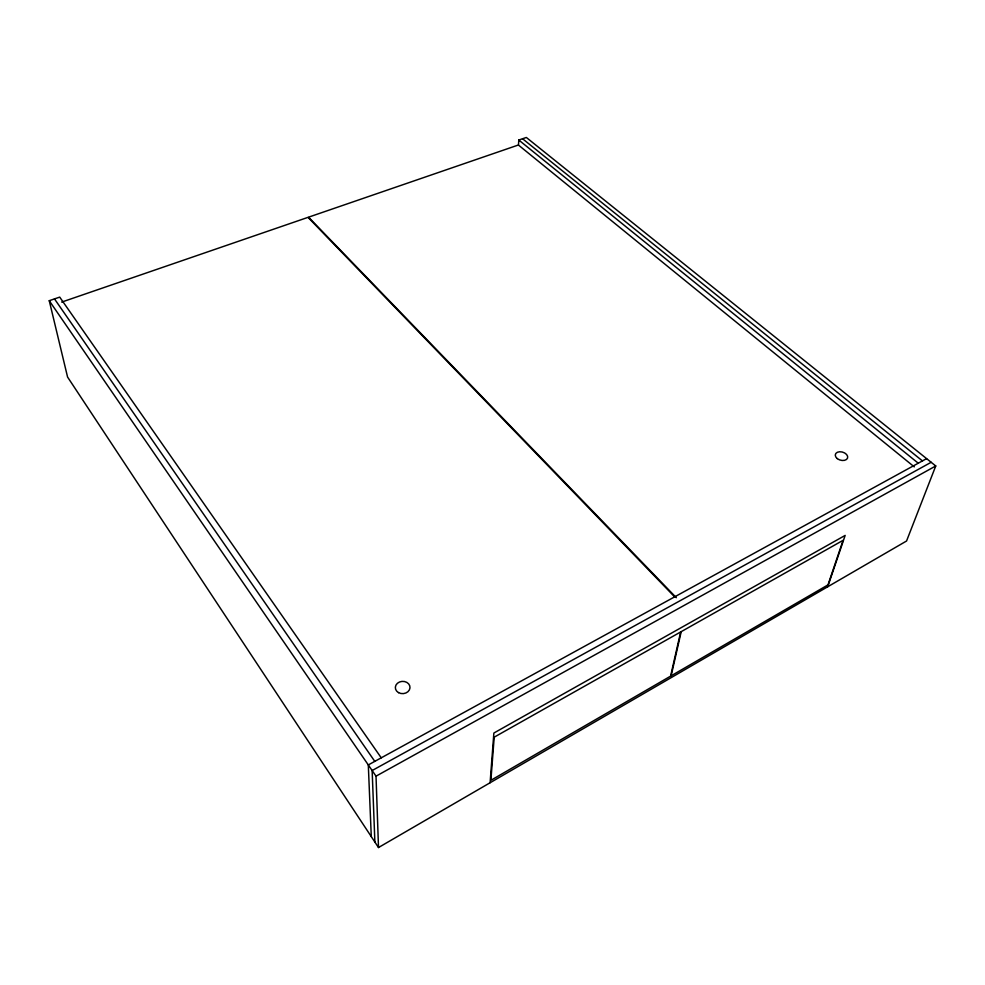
<?xml version="1.0" encoding="UTF-8"?>
<svg xmlns="http://www.w3.org/2000/svg" width="985" height="985" viewBox="0 0 985 985"><rect width="100%" height="100%" fill="white"/><g stroke="black" fill="none" stroke-linecap="round" stroke-linejoin="round"><path stroke-width="1.48" d="M518.504 144.561L518.799 140.042L526.335 137.469L935.75 465.967L906.557 540.999L378.499 847.531L67.571 377.046L49.25 300.696L59.716 297.113L381.244 757.822M490.099 782.755L493.867 733.037L845.155 535.409L827.732 586.752M378.499 847.531L376.024 776.168L935.75 465.967M931.17 462.285L372.145 770.529L374.879 842.064M926.602 458.628L368.304 764.926L371.283 836.622M61.673 302.099L308.034 217.353L674.676 596.898M522.567 138.75L922.452 460.918M518.799 140.042L918.266 463.209M914.289 466.878L518.381 145.004L308.539 217.18L676.326 597.686M54.495 298.898L374.792 761.368M49.25 300.696L376.024 776.168M494.199 737.174L490.887 780.317L670.588 676.141L680.635 631.976L494.199 737.174M681.214 631.656L671.142 675.821L827.979 584.893L843.086 540.322L681.214 631.656M837.275 458.616A6.39 4.186 16.1 0 0 847.58 458.025A6.39 4.186 16.1 0 0 839.589 451.758A6.39 4.186 16.1 0 0 837.275 458.616M398.543 692.64A7.338 6.144 -2.4 0 0 409.982 687.875A7.338 6.144 -2.4 0 0 399.479 682.014A7.338 6.144 -2.4 0 0 398.543 692.64"/></g></svg>
